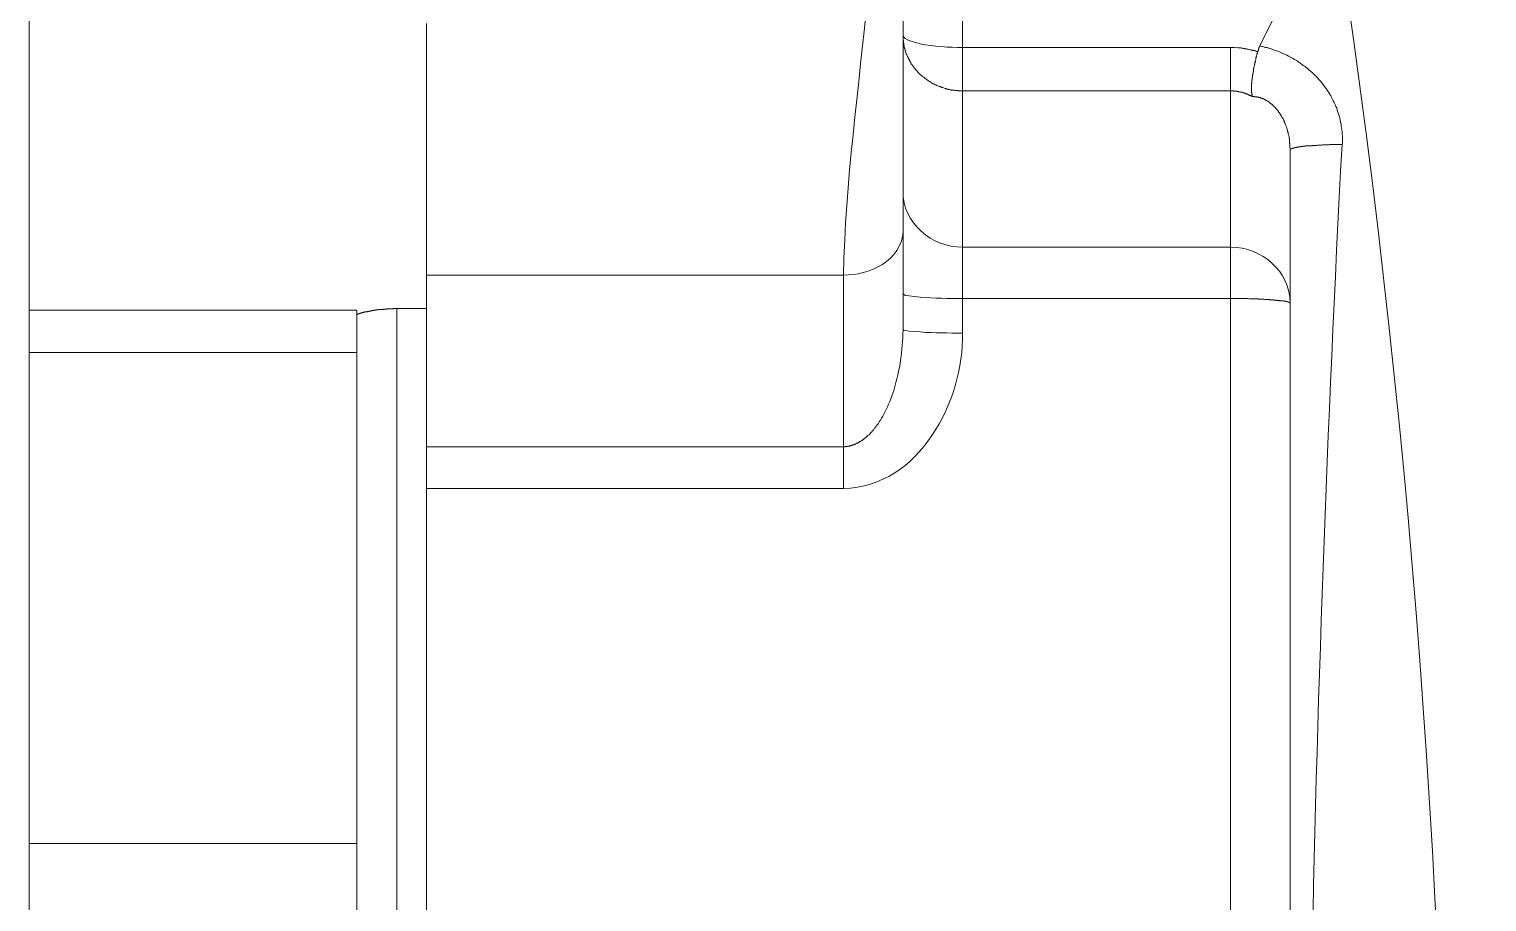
# Model space of a CAD drawing. Header units: millimetres. Extents: x -1838618 to -1600818, y -1770412 to -1553248.
# Drawn here: x -1791919.7 to -1791846.3, y -1684890.1 to -1684846.2 of the extents above; entities that cross this region are included whole.
import ezdxf

# ---------------------------------------------------------------- set-up
doc = ezdxf.new("R2010")
doc.units = ezdxf.units.MM
doc.header["$LTSCALE"] = 100
doc.layers.add('412equipment', color=6, linetype='Continuous')
doc.layers.add('_____1', color=160, linetype='Continuous')

# ---------------------------------------------------------------- blocks, each defined once
blk = doc.blocks.new('A$C2A4D0462')
at = {"layer": '_____1', "color": 7, "lineweight": 0}
for p, q in [((31.9331, 50.43), (31.9331, 43.9057)), ((35.0673, 46.577), (35.0673, 48.313)), ((33.2674, 45.7009), (33.2674, 46.6569)), ((35.9671, 46.577), (35.0673, 46.577)), ((35.0673, 46.4309), (35.0673, 46.577)), ((35.9671, 46.577), (35.9671, 46.4309)), ((35.0673, 46.4309), (35.0673, 45.9069)), ((35.9671, 46.4309), (35.9671, 45.9069)), ((35.9671, 45.9069), (35.0673, 45.9069)), ((35.0673, 45.9069), (35.0673, 45.734)), ((33.2674, 45.8129), (34.6671, 45.8129)), ((34.6671, 45.8129), (34.6671, 45.2369)), ((35.9671, 45.734), (35.0673, 45.734)), ((35.0673, 45.734), (35.0673, 45.6179)), ((35.9671, 42.9879), (35.9671, 45.734)), ((31.9331, 45.6951), (33.0331, 45.6951)), ((33.1671, 42.9628), (33.1671, 45.7009)), ((33.1671, 45.7009), (33.2674, 45.7009)), ((33.2674, 45.7009), (33.2674, 42.9628)), ((31.9331, 45.5528), (33.0331, 45.5528)), ((34.6671, 45.2369), (33.2674, 45.2369)), ((34.6671, 45.097), (33.2674, 45.097)), ((33.0331, 43.9057), (31.9331, 43.9057))]:
    blk.add_line(p, q, dxfattribs=at)
for points in [[(34.8671, 45.6299), (34.8671, 45.7502), (34.8671, 46.094), (34.8671, 46.619), (34.8671, 48.1128)], [(36.0653, 46.5818), (36.0653, 46.5808), (36.0641, 46.5808), (36.0641, 46.5787), (36.0631, 46.578), (36.0631, 46.577), (36.0621, 46.576), (36.0621, 46.5739), (36.0614, 46.5739), (36.0614, 46.5722), (36.0603, 46.5711), (36.0603, 46.5677), (36.0593, 46.5677), (36.0593, 46.5649), (36.0583, 46.5639), (36.0583, 46.5618)], [(33.0331, 45.6951), (33.0331, 45.5528), (33.0331, 43.9057), (33.0331, 42.8897), (33.0331, 41.0359), (33.0331, 40.02), (33.0331, 38.3729), (33.0331, 38.2309)], [(31.9331, 43.9057), (31.9331, 42.8897), (31.9331, 41.0359), (31.9331, 40.02)]]:
    blk.add_lwpolyline(points, dxfattribs=at)
for points in [[(34.6671, 45.8129), (34.6795, 46.432), (34.8516, 47.0907), (34.7331, 47.708)], [(36.3132, 47.0638), (36.229, 46.9036), (36.1442, 46.7441), (36.0653, 46.5818)], [(36.3132, 36.8618), (36.8272, 40.2401), (36.8272, 43.6855), (36.3132, 47.0638)], [(34.8671, 46.619), (34.8671, 46.6004), (34.9128, 46.5925), (34.925, 46.5891)], [(34.925, 46.5891), (34.9706, 46.5798), (35.0206, 46.5763), (35.0673, 46.577)], [(36.2381, 43.411), (36.256, 44.358), (36.291, 45.3047), (36.3411, 46.2511)], [(36.1671, 43.411), (36.1671, 44.3518), (36.1671, 45.2923), (36.1671, 46.2332)], [(35.0673, 45.9069), (34.9653, 45.9035), (34.8644, 45.9886), (34.8671, 46.094)], [(34.8671, 45.959), (34.8637, 45.8621), (34.7522, 45.8105), (34.6671, 45.8129)], [(35.9671, 45.9069), (36.0726, 45.9052), (36.1651, 45.8273), (36.1671, 45.7192)], [(35.0673, 45.6179), (35.07, 45.3905), (34.9229, 45.1022), (34.6671, 45.097)], [(34.6671, 45.2369), (34.6671, 45.1904), (34.6671, 45.1438), (34.6671, 45.097)]]:
    blk.add_open_spline(points, degree=3, dxfattribs=at)
for points, knots in [([(35.9671, 46.4309), (35.9671, 46.4309), (35.0673, 46.4309), (35.0673, 46.4309), (35.064, 46.4309), (35.0613, 46.4309), (35.058, 46.4309), (35.0492, 46.4302), (35.0535, 46.432), (35.0482, 46.432), (35.0482, 46.432), (35.0421, 46.432), (35.0421, 46.432), (35.0421, 46.432), (35.0401, 46.433), (35.0401, 46.433), (35.0401, 46.433), (35.0394, 46.433), (35.0394, 46.433), (35.0302, 46.4323), (35.0358, 46.434), (35.029, 46.4337), (35.029, 46.4337), (35.0273, 46.4347), (35.0273, 46.4347), (35.0273, 46.4347), (35.0242, 46.4347), (35.0242, 46.4347), (35.0242, 46.4347), (35.0222, 46.4358), (35.0222, 46.4358), (35.0222, 46.4358), (35.0192, 46.4358), (35.0192, 46.4358), (35.0192, 46.4358), (35.0172, 46.4368), (35.0172, 46.4368), (35.0172, 46.4368), (35.0142, 46.4368), (35.0142, 46.4368), (35.0142, 46.4368), (35.0132, 46.4382), (35.0132, 46.4382), (35.0132, 46.4382), (35.0111, 46.4382), (35.0111, 46.4382), (35.0111, 46.4382), (35.0094, 46.4392), (35.0094, 46.4392), (35.007, 46.4395), (35.0023, 46.4413), (35.0003, 46.442), (35.0003, 46.442), (34.998, 46.442), (34.998, 46.442), (34.998, 46.442), (34.997, 46.443), (34.997, 46.443), (34.997, 46.443), (34.9953, 46.443), (34.9953, 46.443), (34.9953, 46.443), (34.9942, 46.444), (34.9942, 46.444), (34.9942, 46.444), (34.9922, 46.444), (34.9922, 46.444), (34.9922, 46.444), (34.991, 46.4451), (34.991, 46.4451), (34.9882, 46.4468), (34.9846, 46.4464), (34.9822, 46.4488), (34.9822, 46.4488), (34.9801, 46.4488), (34.9801, 46.4488), (34.9801, 46.4488), (34.9791, 46.4499), (34.9791, 46.4499), (34.9791, 46.4499), (34.9774, 46.4509), (34.9774, 46.4509), (34.9774, 46.4509), (34.9762, 46.4509), (34.9762, 46.4509), (34.9762, 46.4509), (34.9741, 46.4516), (34.9741, 46.4516), (34.9741, 46.4516), (34.9731, 46.453), (34.9731, 46.453), (34.9731, 46.453), (34.9713, 46.454), (34.9713, 46.454), (34.9713, 46.454), (34.9701, 46.454), (34.9701, 46.454), (34.9701, 46.454), (34.9681, 46.455), (34.9681, 46.455), (34.9681, 46.455), (34.967, 46.4561), (34.967, 46.4561), (34.967, 46.4561), (34.9653, 46.4571), (34.9653, 46.4571), (34.9653, 46.4571), (34.9643, 46.4571), (34.9643, 46.4571), (34.9643, 46.4571), (34.9632, 46.4578), (34.9632, 46.4578), (34.9632, 46.4578), (34.961, 46.4588), (34.961, 46.4588), (34.961, 46.4588), (34.9603, 46.4599), (34.9603, 46.4599), (34.9603, 46.4599), (34.9582, 46.4609), (34.9582, 46.4609), (34.9582, 46.4609), (34.9572, 46.4619), (34.9572, 46.4619), (34.9572, 46.4619), (34.9562, 46.4619), (34.9562, 46.4619), (34.9455, 46.4695), (34.935, 46.4774), (34.925, 46.4861), (34.9159, 46.4943), (34.9085, 46.504), (34.9011, 46.514), (34.8976, 46.5174), (34.9, 46.5171), (34.895, 46.5208), (34.895, 46.5208), (34.895, 46.5229), (34.895, 46.5229), (34.895, 46.5229), (34.8943, 46.5239), (34.8943, 46.5239), (34.8943, 46.5239), (34.8933, 46.5246), (34.8933, 46.5246), (34.8933, 46.5246), (34.8923, 46.527), (34.8923, 46.527), (34.8923, 46.527), (34.8912, 46.5281), (34.8912, 46.5281), (34.8912, 46.5281), (34.8912, 46.5301), (34.8912, 46.5301), (34.8912, 46.5301), (34.8902, 46.5308), (34.8902, 46.5308), (34.8902, 46.5308), (34.8892, 46.5319), (34.8892, 46.5319), (34.8892, 46.5319), (34.8883, 46.5339), (34.8883, 46.5339), (34.8883, 46.5339), (34.8883, 46.535), (34.8883, 46.535), (34.8883, 46.535), (34.8873, 46.536), (34.8873, 46.536), (34.8873, 46.536), (34.8862, 46.5377), (34.8862, 46.5377), (34.8862, 46.5377), (34.8852, 46.5388), (34.8852, 46.5388), (34.8852, 46.5388), (34.8852, 46.5412), (34.8852, 46.5412), (34.8852, 46.5412), (34.8842, 46.5422), (34.8842, 46.5422), (34.8842, 46.5422), (34.8831, 46.5439), (34.8831, 46.5439), (34.8831, 46.5439), (34.8831, 46.545), (34.8831, 46.545), (34.8831, 46.545), (34.8819, 46.546), (34.8819, 46.546), (34.8802, 46.5488), (34.8809, 46.5525), (34.8781, 46.555), (34.8781, 46.557), (34.8761, 46.5615), (34.8754, 46.5639), (34.8754, 46.5639), (34.8754, 46.5649), (34.8754, 46.5649), (34.8754, 46.5649), (34.8742, 46.5667), (34.8742, 46.5667), (34.8742, 46.5667), (34.8742, 46.5677), (34.8742, 46.5677), (34.8742, 46.5677), (34.8732, 46.5701), (34.8732, 46.5701), (34.8732, 46.5701), (34.8732, 46.5729), (34.8732, 46.5729), (34.8732, 46.5729), (34.8721, 46.5739), (34.8721, 46.5739), (34.8721, 46.5739), (34.8721, 46.576), (34.8721, 46.576), (34.8721, 46.576), (34.8711, 46.577), (34.8711, 46.577), (34.8711, 46.577), (34.8711, 46.5798), (34.8711, 46.5798), (34.8711, 46.5798), (34.8704, 46.5818), (34.8704, 46.5818), (34.8707, 46.5928), (34.869, 46.5829), (34.8694, 46.5908), (34.8694, 46.5908), (34.8683, 46.5928), (34.8683, 46.5928), (34.8683, 46.5928), (34.8683, 46.6001), (34.8683, 46.6001), (34.8683, 46.6001), (34.8671, 46.6022), (34.8671, 46.6022), (34.8671, 46.6022), (34.8671, 46.6097), (34.8671, 46.6097), (34.8671, 46.6128), (34.8671, 46.6159), (34.8671, 46.619)], [0, 0, 0, 0, 1, 1, 1, 2, 2, 2, 3, 3, 3, 4, 4, 4, 5, 5, 5, 6, 6, 6, 7, 7, 7, 8, 8, 8, 9, 9, 9, 10, 10, 10, 11, 11, 11, 12, 12, 12, 13, 13, 13, 14, 14, 14, 15, 15, 15, 16, 16, 16, 17, 17, 17, 18, 18, 18, 19, 19, 19, 20, 20, 20, 21, 21, 21, 22, 22, 22, 23, 23, 23, 24, 24, 24, 25, 25, 25, 26, 26, 26, 27, 27, 27, 28, 28, 28, 29, 29, 29, 30, 30, 30, 31, 31, 31, 32, 32, 32, 33, 33, 33, 34, 34, 34, 35, 35, 35, 36, 36, 36, 37, 37, 37, 38, 38, 38, 39, 39, 39, 40, 40, 40, 41, 41, 41, 42, 42, 42, 43, 43, 43, 44, 44, 44, 45, 45, 45, 46, 46, 46, 47, 47, 47, 48, 48, 48, 49, 49, 49, 50, 50, 50, 51, 51, 51, 52, 52, 52, 53, 53, 53, 54, 54, 54, 55, 55, 55, 56, 56, 56, 57, 57, 57, 58, 58, 58, 59, 59, 59, 60, 60, 60, 61, 61, 61, 62, 62, 62, 63, 63, 63, 64, 64, 64, 65, 65, 65, 66, 66, 66, 67, 67, 67, 68, 68, 68, 69, 69, 69, 70, 70, 70, 71, 71, 71, 72, 72, 72, 73, 73, 73, 74, 74, 74, 75, 75, 75, 76, 76, 76, 77, 77, 77, 78, 78, 78, 79, 79, 79, 80, 80, 80, 81, 81, 81, 81]), ([(36.0583, 46.5618), (36.0583, 46.5618), (36.056, 46.5629), (36.056, 46.5629), (36.056, 46.5629), (36.0543, 46.5629), (36.0543, 46.5629), (36.0543, 46.5629), (36.0522, 46.5639), (36.0522, 46.5639), (36.0522, 46.5639), (36.0512, 46.5649), (36.0512, 46.5649), (36.0512, 46.5649), (36.0493, 46.5649), (36.0493, 46.5649), (36.0493, 46.5649), (36.0472, 46.566), (36.0472, 46.566), (36.0472, 46.566), (36.0452, 46.566), (36.0452, 46.566), (36.0452, 46.566), (36.0433, 46.5667), (36.0433, 46.5667), (36.0433, 46.5667), (36.0412, 46.5667), (36.0412, 46.5667), (36.0412, 46.5667), (36.0402, 46.5677), (36.0402, 46.5677), (36.0402, 46.5677), (36.0364, 46.5677), (36.0364, 46.5677), (36.0328, 46.5701), (36.0285, 46.5691), (36.025, 46.5711), (36.025, 46.5711), (36.0212, 46.5711), (36.0212, 46.5711), (36.0212, 46.5711), (36.019, 46.5722), (36.019, 46.5722), (36.019, 46.5722), (36.0162, 46.5722), (36.0162, 46.5722), (36.0162, 46.5722), (36.0142, 46.5729), (36.0142, 46.5729), (36.0142, 46.5729), (36.0102, 46.5729), (36.0102, 46.5729), (36.0102, 46.5729), (36.0081, 46.5739), (36.0081, 46.5739), (36.0081, 46.5739), (36.0031, 46.5739), (36.0031, 46.5739), (36.0031, 46.5739), (36.0011, 46.5749), (36.0011, 46.5749), (36.0011, 46.5749), (35.9923, 46.5749), (35.9923, 46.5749), (35.9923, 46.5749), (35.9901, 46.576), (35.9901, 46.576), (35.9802, 46.5756), (35.9766, 46.576), (35.9671, 46.577)], [0, 0, 0, 0, 1, 1, 1, 2, 2, 2, 3, 3, 3, 4, 4, 4, 5, 5, 5, 6, 6, 6, 7, 7, 7, 8, 8, 8, 9, 9, 9, 10, 10, 10, 11, 11, 11, 12, 12, 12, 13, 13, 13, 14, 14, 14, 15, 15, 15, 16, 16, 16, 17, 17, 17, 18, 18, 18, 19, 19, 19, 20, 20, 20, 21, 21, 21, 22, 22, 22, 23, 23, 23, 23]), ([(36.0583, 46.5618), (36.0583, 46.5618), (36.0571, 46.5608), (36.0571, 46.5608), (36.0571, 46.5608), (36.0571, 46.5581), (36.0571, 46.5581), (36.0571, 46.5581), (36.056, 46.557), (36.056, 46.557), (36.056, 46.557), (36.056, 46.555), (36.056, 46.555), (36.056, 46.555), (36.0553, 46.5539), (36.0553, 46.5539), (36.0553, 46.5539), (36.0553, 46.5508), (36.0553, 46.5508), (36.0553, 46.5508), (36.0543, 46.5488), (36.0543, 46.5488), (36.0543, 46.5488), (36.0543, 46.546), (36.0543, 46.546), (36.0543, 46.546), (36.0533, 46.545), (36.0533, 46.545), (36.0533, 46.545), (36.0533, 46.5429), (36.0533, 46.5429), (36.0533, 46.5429), (36.0522, 46.5422), (36.0522, 46.5422), (36.0522, 46.5422), (36.0522, 46.5388), (36.0522, 46.5388), (36.0522, 46.5388), (36.0512, 46.5377), (36.0512, 46.5377), (36.0512, 46.5377), (36.0512, 46.535), (36.0512, 46.535), (36.0512, 46.535), (36.05, 46.5329), (36.05, 46.5329), (36.05, 46.5329), (36.05, 46.5308), (36.05, 46.5308), (36.05, 46.5308), (36.0493, 46.5291), (36.0493, 46.5291), (36.0493, 46.5291), (36.0493, 46.526), (36.0493, 46.526), (36.0493, 46.526), (36.0483, 46.5246), (36.0483, 46.5246), (36.0483, 46.5246), (36.0483, 46.5219), (36.0483, 46.5219), (36.0483, 46.5219), (36.0472, 46.5208), (36.0472, 46.5208), (36.0472, 46.5208), (36.0472, 46.5171), (36.0472, 46.5171), (36.0472, 46.5171), (36.0462, 46.515), (36.0462, 46.515), (36.0462, 46.515), (36.0462, 46.5122), (36.0462, 46.5122), (36.0462, 46.5122), (36.0452, 46.5109), (36.0452, 46.5109), (36.0452, 46.5109), (36.0452, 46.5067), (36.0452, 46.5067), (36.0452, 46.5067), (36.0441, 46.506), (36.0441, 46.506), (36.0441, 46.506), (36.0441, 46.5019), (36.0441, 46.5019), (36.0441, 46.5019), (36.0433, 46.5002), (36.0433, 46.5002), (36.0433, 46.5002), (36.0433, 46.4957), (36.0433, 46.4957), (36.0433, 46.4957), (36.0422, 46.4947), (36.0422, 46.4947), (36.0422, 46.4947), (36.0422, 46.4898), (36.0422, 46.4898), (36.0422, 46.4898), (36.0412, 46.4888), (36.0412, 46.4888), (36.0416, 46.4812), (36.0398, 46.4847), (36.0402, 46.4788), (36.0402, 46.4788), (36.0402, 46.4761), (36.0402, 46.4761), (36.0402, 46.4761), (36.0391, 46.475), (36.0391, 46.475), (36.0391, 46.475), (36.0391, 46.4681), (36.0391, 46.4681), (36.0391, 46.4681), (36.0381, 46.4668), (36.0381, 46.4668), (36.0381, 46.4668), (36.0381, 46.4561), (36.0381, 46.4561), (36.0381, 46.4561), (36.0374, 46.455), (36.0374, 46.455), (36.0374, 46.455), (36.0374, 46.4516), (36.0374, 46.4516), (36.0374, 46.4492), (36.0374, 46.4464), (36.0374, 46.444), (36.0374, 46.4392), (36.0374, 46.4337), (36.0374, 46.4289), (36.0374, 46.4289), (36.0374, 46.4261), (36.0374, 46.4261), (36.0374, 46.4261), (36.0381, 46.4251), (36.0381, 46.4251), (36.0381, 46.4251), (36.0381, 46.4189), (36.0381, 46.4189), (36.0381, 46.4189), (36.0391, 46.4178), (36.0391, 46.4178), (36.0391, 46.4178), (36.0391, 46.413), (36.0391, 46.413), (36.0391, 46.413), (36.0402, 46.413), (36.0402, 46.413), (36.0402, 46.413), (36.0402, 46.412), (36.0402, 46.412)], [0, 0, 0, 0, 1, 1, 1, 2, 2, 2, 3, 3, 3, 4, 4, 4, 5, 5, 5, 6, 6, 6, 7, 7, 7, 8, 8, 8, 9, 9, 9, 10, 10, 10, 11, 11, 11, 12, 12, 12, 13, 13, 13, 14, 14, 14, 15, 15, 15, 16, 16, 16, 17, 17, 17, 18, 18, 18, 19, 19, 19, 20, 20, 20, 21, 21, 21, 22, 22, 22, 23, 23, 23, 24, 24, 24, 25, 25, 25, 26, 26, 26, 27, 27, 27, 28, 28, 28, 29, 29, 29, 30, 30, 30, 31, 31, 31, 32, 32, 32, 33, 33, 33, 34, 34, 34, 35, 35, 35, 36, 36, 36, 37, 37, 37, 38, 38, 38, 39, 39, 39, 40, 40, 40, 41, 41, 41, 42, 42, 42, 43, 43, 43, 44, 44, 44, 45, 45, 45, 46, 46, 46, 47, 47, 47, 48, 48, 48, 49, 49, 49, 50, 50, 50, 50]), ([(36.3411, 46.2511), (36.3432, 46.2563), (36.3418, 46.2711), (36.3421, 46.278), (36.3425, 46.2849), (36.3408, 46.2824), (36.3411, 46.2911), (36.3411, 46.2911), (36.3411, 46.2959), (36.3411, 46.2959), (36.3411, 46.2959), (36.3401, 46.2979), (36.3401, 46.2979), (36.3401, 46.2979), (36.3401, 46.3038), (36.3401, 46.3038), (36.3401, 46.3038), (36.3394, 46.3062), (36.3394, 46.3062), (36.338, 46.3221), (36.3327, 46.3448), (36.3273, 46.36), (36.3256, 46.3648), (36.3246, 46.3682), (36.3232, 46.3731), (36.3199, 46.3793), (36.3199, 46.3786), (36.3182, 46.3851), (36.3139, 46.3937), (36.3094, 46.4023), (36.3051, 46.4109), (36.302, 46.4185), (36.301, 46.4168), (36.298, 46.4227), (36.2949, 46.4309), (36.2946, 46.4265), (36.2913, 46.4337), (36.2858, 46.4413), (36.2794, 46.4513), (36.2731, 46.4578), (36.2667, 46.4668), (36.2607, 46.4716), (36.2543, 46.4799), (36.2543, 46.4799), (36.2522, 46.4809), (36.2522, 46.4809), (36.2522, 46.4809), (36.2512, 46.483), (36.2512, 46.483), (36.2512, 46.483), (36.249, 46.485), (36.249, 46.485), (36.249, 46.485), (36.2472, 46.4861), (36.2472, 46.4861), (36.2472, 46.4861), (36.2452, 46.4881), (36.2452, 46.4881), (36.2452, 46.4881), (36.2441, 46.4898), (36.2441, 46.4898), (36.2378, 46.4933), (36.2381, 46.4957), (36.231, 46.5009), (36.231, 46.5009), (36.2293, 46.5019), (36.2293, 46.5019), (36.2293, 46.5019), (36.2272, 46.504), (36.2272, 46.504), (36.2272, 46.504), (36.226, 46.505), (36.226, 46.505), (36.226, 46.505), (36.2243, 46.5067), (36.2243, 46.5067), (36.2243, 46.5067), (36.2223, 46.5088), (36.2223, 46.5088), (36.2223, 46.5088), (36.2202, 46.5098), (36.2202, 46.5098), (36.2183, 46.5126), (36.2109, 46.5157), (36.2081, 46.5188), (36.199, 46.5243), (36.1912, 46.5319), (36.1813, 46.536), (36.1735, 46.5426), (36.1633, 46.5453), (36.1552, 46.5508), (36.1449, 46.555), (36.1354, 46.5598), (36.1253, 46.5639), (36.1149, 46.567), (36.1062, 46.5708), (36.0963, 46.5739), (36.0963, 46.5739), (36.0941, 46.5739), (36.0941, 46.5739), (36.0941, 46.5739), (36.092, 46.5749), (36.092, 46.5749), (36.092, 46.5749), (36.0893, 46.576), (36.0893, 46.576), (36.0893, 46.576), (36.087, 46.576), (36.087, 46.576), (36.087, 46.576), (36.0843, 46.577), (36.0843, 46.577), (36.0843, 46.577), (36.0822, 46.578), (36.0822, 46.578), (36.0822, 46.578), (36.0801, 46.578), (36.0801, 46.578), (36.0801, 46.578), (36.0772, 46.5787), (36.0772, 46.5787), (36.0772, 46.5787), (36.0751, 46.5798), (36.0751, 46.5798), (36.0751, 46.5798), (36.0722, 46.5798), (36.0722, 46.5798), (36.0722, 46.5798), (36.0701, 46.5808), (36.0701, 46.5808), (36.0701, 46.5808), (36.0674, 46.5808), (36.0674, 46.5808), (36.0674, 46.5808), (36.0653, 46.5818), (36.0653, 46.5818)], [0, 0, 0, 0, 1, 1, 1, 2, 2, 2, 3, 3, 3, 4, 4, 4, 5, 5, 5, 6, 6, 6, 7, 7, 7, 8, 8, 8, 9, 9, 9, 10, 10, 10, 11, 11, 11, 12, 12, 12, 13, 13, 13, 14, 14, 14, 15, 15, 15, 16, 16, 16, 17, 17, 17, 18, 18, 18, 19, 19, 19, 20, 20, 20, 21, 21, 21, 22, 22, 22, 23, 23, 23, 24, 24, 24, 25, 25, 25, 26, 26, 26, 27, 27, 27, 28, 28, 28, 29, 29, 29, 30, 30, 30, 31, 31, 31, 32, 32, 32, 33, 33, 33, 34, 34, 34, 35, 35, 35, 36, 36, 36, 37, 37, 37, 38, 38, 38, 39, 39, 39, 40, 40, 40, 41, 41, 41, 42, 42, 42, 43, 43, 43, 44, 44, 44, 45, 45, 45, 45]), ([(36.0402, 46.412), (36.0402, 46.412), (36.0391, 46.412), (36.0391, 46.412), (36.0391, 46.412), (36.0381, 46.413), (36.0381, 46.413), (36.0381, 46.413), (36.0374, 46.413), (36.0374, 46.413), (36.0374, 46.413), (36.0364, 46.414), (36.0364, 46.414), (36.0364, 46.414), (36.0352, 46.414), (36.0352, 46.414), (36.0352, 46.414), (36.0341, 46.4151), (36.0341, 46.4151), (36.0341, 46.4151), (36.0331, 46.4151), (36.0331, 46.4151), (36.0331, 46.4151), (36.0321, 46.4158), (36.0321, 46.4158), (36.0321, 46.4158), (36.0314, 46.4158), (36.0314, 46.4158), (36.0314, 46.4158), (36.0304, 46.4168), (36.0304, 46.4168), (36.0304, 46.4168), (36.0293, 46.4168), (36.0293, 46.4168), (36.0293, 46.4168), (36.0281, 46.4178), (36.0281, 46.4178), (36.0281, 46.4178), (36.0271, 46.4178), (36.0271, 46.4178), (36.0271, 46.4178), (36.0261, 46.4189), (36.0261, 46.4189), (36.0261, 46.4189), (36.0243, 46.4189), (36.0243, 46.4189), (36.0243, 46.4189), (36.0233, 46.4199), (36.0233, 46.4199), (36.0233, 46.4199), (36.0223, 46.4199), (36.0223, 46.4199), (36.0223, 46.4199), (36.0212, 46.4209), (36.0212, 46.4209), (36.0212, 46.4209), (36.0183, 46.4209), (36.0183, 46.4209), (36.0183, 46.4209), (36.0173, 46.4216), (36.0173, 46.4216), (36.0173, 46.4216), (36.0162, 46.4216), (36.0162, 46.4216), (36.0162, 46.4216), (36.0152, 46.4227), (36.0152, 46.4227), (36.0152, 46.4227), (36.013, 46.4227), (36.013, 46.4227), (36.013, 46.4227), (36.0123, 46.424), (36.0123, 46.424), (36.0123, 46.424), (36.0102, 46.424), (36.0102, 46.424), (36.0102, 46.424), (36.0092, 46.4251), (36.0092, 46.4251), (36.0092, 46.4251), (36.0071, 46.4251), (36.0071, 46.4251), (36.0071, 46.4251), (36.0064, 46.4261), (36.0064, 46.4261), (36.0064, 46.4261), (36.0031, 46.4261), (36.0031, 46.4261), (36.0031, 46.4261), (36.0021, 46.4271), (36.0021, 46.4271), (36.0021, 46.4271), (35.9992, 46.4271), (35.9992, 46.4271), (35.9992, 46.4271), (35.9971, 46.4278), (35.9971, 46.4278), (35.9971, 46.4278), (35.9933, 46.4278), (35.9933, 46.4278), (35.9933, 46.4278), (35.9923, 46.4289), (35.9923, 46.4289), (35.9923, 46.4289), (35.9883, 46.4289), (35.9883, 46.4289), (35.9883, 46.4289), (35.9873, 46.4299), (35.9873, 46.4299), (35.9873, 46.4299), (35.9782, 46.4299), (35.9782, 46.4299), (35.9782, 46.4299), (35.9771, 46.4309), (35.9771, 46.4309), (35.9771, 46.4309), (35.9763, 46.4309), (35.9763, 46.4309), (35.9732, 46.4309), (35.9704, 46.4309), (35.9671, 46.4309)], [0, 0, 0, 0, 1, 1, 1, 2, 2, 2, 3, 3, 3, 4, 4, 4, 5, 5, 5, 6, 6, 6, 7, 7, 7, 8, 8, 8, 9, 9, 9, 10, 10, 10, 11, 11, 11, 12, 12, 12, 13, 13, 13, 14, 14, 14, 15, 15, 15, 16, 16, 16, 17, 17, 17, 18, 18, 18, 19, 19, 19, 20, 20, 20, 21, 21, 21, 22, 22, 22, 23, 23, 23, 24, 24, 24, 25, 25, 25, 26, 26, 26, 27, 27, 27, 28, 28, 28, 29, 29, 29, 30, 30, 30, 31, 31, 31, 32, 32, 32, 33, 33, 33, 34, 34, 34, 35, 35, 35, 36, 36, 36, 37, 37, 37, 38, 38, 38, 39, 39, 39, 40, 40, 40, 40]), ([(36.0402, 46.412), (36.0426, 46.412), (36.0448, 46.412), (36.0472, 46.412), (36.0472, 46.412), (36.0483, 46.4109), (36.0483, 46.4109), (36.0483, 46.4109), (36.0553, 46.4109), (36.0553, 46.4109), (36.0553, 46.4109), (36.056, 46.4099), (36.056, 46.4099), (36.056, 46.4099), (36.0603, 46.4099), (36.0603, 46.4099), (36.0603, 46.4099), (36.0614, 46.4092), (36.0614, 46.4092), (36.0614, 46.4092), (36.0641, 46.4092), (36.0641, 46.4092), (36.0641, 46.4092), (36.0653, 46.4082), (36.0653, 46.4082), (36.0653, 46.4082), (36.0681, 46.4082), (36.0681, 46.4082), (36.0681, 46.4082), (36.0681, 46.4068), (36.0681, 46.4068), (36.0681, 46.4068), (36.0712, 46.4068), (36.0712, 46.4068), (36.0712, 46.4068), (36.0712, 46.4058), (36.0712, 46.4058), (36.0712, 46.4058), (36.0734, 46.4058), (36.0734, 46.4058), (36.0734, 46.4058), (36.0741, 46.4047), (36.0741, 46.4047), (36.0741, 46.4047), (36.0751, 46.4047), (36.0751, 46.4047), (36.0751, 46.4047), (36.0762, 46.4037), (36.0762, 46.4037), (36.0762, 46.4037), (36.0782, 46.4037), (36.0782, 46.4037), (36.0782, 46.4037), (36.0782, 46.403), (36.0782, 46.403), (36.0782, 46.403), (36.0801, 46.403), (36.0801, 46.403), (36.0801, 46.403), (36.0812, 46.402), (36.0812, 46.402), (36.0812, 46.402), (36.0822, 46.402), (36.0822, 46.402), (36.0822, 46.402), (36.0832, 46.401), (36.0832, 46.401), (36.0832, 46.401), (36.0843, 46.401), (36.0843, 46.401), (36.0843, 46.401), (36.0843, 46.3999), (36.0843, 46.3999), (36.0843, 46.3999), (36.0853, 46.3999), (36.0853, 46.3999), (36.0853, 46.3999), (36.086, 46.3989), (36.086, 46.3989), (36.086, 46.3989), (36.0882, 46.3989), (36.0882, 46.3989), (36.0882, 46.3989), (36.0882, 46.3979), (36.0882, 46.3979), (36.0882, 46.3979), (36.0893, 46.3979), (36.0893, 46.3979), (36.0893, 46.3979), (36.0903, 46.3972), (36.0903, 46.3972), (36.0903, 46.3972), (36.0913, 46.3972), (36.0913, 46.3972), (36.0913, 46.3972), (36.0913, 46.3961), (36.0913, 46.3961), (36.0913, 46.3961), (36.092, 46.3961), (36.092, 46.3961), (36.092, 46.3961), (36.0931, 46.3951), (36.0931, 46.3951), (36.0931, 46.3951), (36.0941, 46.3951), (36.0941, 46.3951), (36.0941, 46.3951), (36.0941, 46.3941), (36.0941, 46.3941), (36.0941, 46.3941), (36.0953, 46.3941), (36.0953, 46.3941), (36.0953, 46.3941), (36.0974, 46.3917), (36.0974, 46.3917), (36.0974, 46.3917), (36.0981, 46.3917), (36.0981, 46.3917), (36.0981, 46.3917), (36.0991, 46.391), (36.0991, 46.391), (36.0991, 46.391), (36.1001, 46.3899), (36.1001, 46.3899), (36.1001, 46.3899), (36.1012, 46.3889), (36.1012, 46.3889), (36.1012, 46.3889), (36.1024, 46.3889), (36.1024, 46.3889), (36.1024, 46.3889), (36.1024, 46.3879), (36.1024, 46.3879), (36.1024, 46.3879), (36.1034, 46.3879), (36.1034, 46.3879), (36.1034, 46.3879), (36.1041, 46.3868), (36.1041, 46.3868), (36.1041, 46.3868), (36.1051, 46.3858), (36.1051, 46.3858), (36.1051, 46.3858), (36.1062, 46.3851), (36.1062, 46.3851), (36.1062, 46.3851), (36.1072, 46.3851), (36.1072, 46.3851), (36.1072, 46.3851), (36.1072, 46.3841), (36.1072, 46.3841), (36.1072, 46.3841), (36.1082, 46.383), (36.1082, 46.383), (36.1082, 46.383), (36.1094, 46.383), (36.1094, 46.383), (36.1094, 46.383), (36.1101, 46.382), (36.1101, 46.382), (36.1101, 46.382), (36.1101, 46.381), (36.1101, 46.381), (36.1101, 46.381), (36.1111, 46.381), (36.1111, 46.381), (36.1111, 46.381), (36.1122, 46.3799), (36.1122, 46.3799), (36.1122, 46.3799), (36.1122, 46.3793), (36.1122, 46.3793), (36.1122, 46.3793), (36.1132, 46.3779), (36.1132, 46.3779), (36.1132, 46.3779), (36.1142, 46.3779), (36.1142, 46.3779), (36.1142, 46.3779), (36.1153, 46.3768), (36.1153, 46.3768), (36.1153, 46.3768), (36.1153, 46.3758), (36.1153, 46.3758), (36.1153, 46.3758), (36.116, 46.3748), (36.116, 46.3748), (36.116, 46.3748), (36.1172, 46.3748), (36.1172, 46.3748), (36.1172, 46.3748), (36.1182, 46.3737), (36.1182, 46.3737), (36.1182, 46.3737), (36.1182, 46.3731), (36.1182, 46.3731), (36.1182, 46.3731), (36.1192, 46.372), (36.1192, 46.372), (36.1192, 46.372), (36.1203, 46.371), (36.1203, 46.371), (36.1203, 46.371), (36.1203, 46.37), (36.1203, 46.37), (36.1203, 46.37), (36.1213, 46.37), (36.1213, 46.37), (36.1213, 46.37), (36.122, 46.3689), (36.122, 46.3689), (36.122, 46.3689), (36.123, 46.3679), (36.123, 46.3679), (36.123, 46.3679), (36.123, 46.3669), (36.123, 46.3669), (36.123, 46.3669), (36.1242, 46.3662), (36.1242, 46.3662), (36.1242, 46.3662), (36.1253, 46.3651), (36.1253, 46.3651), (36.1253, 46.3651), (36.1263, 46.3641), (36.1263, 46.3641), (36.1263, 46.3641), (36.1263, 46.3627), (36.1263, 46.3627), (36.1263, 46.3627), (36.1273, 46.3617), (36.1273, 46.3617), (36.1273, 46.3617), (36.128, 46.361), (36.128, 46.361), (36.128, 46.361), (36.128, 46.36), (36.128, 46.36), (36.1344, 46.3544), (36.1284, 46.3582), (36.1334, 46.3541), (36.1334, 46.3541), (36.1334, 46.3531), (36.1334, 46.3531), (36.1334, 46.3531), (36.1341, 46.352), (36.1341, 46.352), (36.1341, 46.352), (36.1351, 46.35), (36.1351, 46.35), (36.1351, 46.35), (36.1361, 46.3489), (36.1361, 46.3489), (36.1361, 46.3489), (36.1361, 46.3479), (36.1361, 46.3479), (36.1361, 46.3479), (36.1372, 46.3469), (36.1372, 46.3469), (36.1372, 46.3469), (36.1382, 46.3458), (36.1382, 46.3458), (36.1382, 46.3458), (36.1382, 46.3448), (36.1382, 46.3448), (36.1382, 46.3448), (36.1394, 46.3431), (36.1394, 46.3431), (36.1394, 46.3431), (36.1401, 46.342), (36.1401, 46.342), (36.1401, 46.342), (36.1411, 46.341), (36.1411, 46.341), (36.1411, 46.341), (36.1411, 46.34), (36.1411, 46.34), (36.1411, 46.34), (36.1422, 46.3379), (36.1422, 46.3379), (36.1422, 46.3379), (36.1432, 46.3369), (36.1432, 46.3369), (36.1432, 46.3369), (36.1432, 46.3362), (36.1432, 46.3362), (36.1432, 46.3362), (36.1442, 46.3338), (36.1442, 46.3338), (36.1442, 46.3338), (36.1453, 46.3327), (36.1453, 46.3327), (36.1453, 46.3327), (36.1453, 46.3317), (36.1453, 46.3317), (36.1453, 46.3317), (36.1465, 46.33), (36.1465, 46.33), (36.1465, 46.33), (36.1471, 46.329), (36.1471, 46.329), (36.1471, 46.329), (36.1471, 46.3269), (36.1471, 46.3269), (36.1471, 46.3269), (36.1482, 46.3259), (36.1482, 46.3259), (36.1482, 46.3259), (36.1482, 46.3241), (36.1482, 46.3241), (36.1509, 46.3217), (36.1506, 46.3176), (36.1523, 46.3148), (36.1539, 46.3135), (36.1566, 46.3), (36.1583, 46.2979), (36.1583, 46.2979), (36.1583, 46.2959), (36.1583, 46.2959), (36.1583, 46.2959), (36.159, 46.2942), (36.159, 46.2942), (36.159, 46.2942), (36.159, 46.2921), (36.159, 46.2921), (36.159, 46.2921), (36.1601, 46.2911), (36.1601, 46.2911), (36.1601, 46.2911), (36.1601, 46.2869), (36.1601, 46.2869), (36.163, 46.2828), (36.1616, 46.279), (36.1633, 46.2762), (36.163, 46.269), (36.1647, 46.2749), (36.1644, 46.2669), (36.1644, 46.2669), (36.1644, 46.2649), (36.1644, 46.2649), (36.1644, 46.2649), (36.1651, 46.2642), (36.1651, 46.2642), (36.1651, 46.2642), (36.1651, 46.2559), (36.1651, 46.2559), (36.1651, 46.2559), (36.1661, 46.2539), (36.1661, 46.2539), (36.1661, 46.2539), (36.1661, 46.2449), (36.1661, 46.2449), (36.1658, 46.2352), (36.1675, 46.2404), (36.1671, 46.2332)], [0, 0, 0, 0, 1, 1, 1, 2, 2, 2, 3, 3, 3, 4, 4, 4, 5, 5, 5, 6, 6, 6, 7, 7, 7, 8, 8, 8, 9, 9, 9, 10, 10, 10, 11, 11, 11, 12, 12, 12, 13, 13, 13, 14, 14, 14, 15, 15, 15, 16, 16, 16, 17, 17, 17, 18, 18, 18, 19, 19, 19, 20, 20, 20, 21, 21, 21, 22, 22, 22, 23, 23, 23, 24, 24, 24, 25, 25, 25, 26, 26, 26, 27, 27, 27, 28, 28, 28, 29, 29, 29, 30, 30, 30, 31, 31, 31, 32, 32, 32, 33, 33, 33, 34, 34, 34, 35, 35, 35, 36, 36, 36, 37, 37, 37, 38, 38, 38, 39, 39, 39, 40, 40, 40, 41, 41, 41, 42, 42, 42, 43, 43, 43, 44, 44, 44, 45, 45, 45, 46, 46, 46, 47, 47, 47, 48, 48, 48, 49, 49, 49, 50, 50, 50, 51, 51, 51, 52, 52, 52, 53, 53, 53, 54, 54, 54, 55, 55, 55, 56, 56, 56, 57, 57, 57, 58, 58, 58, 59, 59, 59, 60, 60, 60, 61, 61, 61, 62, 62, 62, 63, 63, 63, 64, 64, 64, 65, 65, 65, 66, 66, 66, 67, 67, 67, 68, 68, 68, 69, 69, 69, 70, 70, 70, 71, 71, 71, 72, 72, 72, 73, 73, 73, 74, 74, 74, 75, 75, 75, 76, 76, 76, 77, 77, 77, 78, 78, 78, 79, 79, 79, 80, 80, 80, 81, 81, 81, 82, 82, 82, 83, 83, 83, 84, 84, 84, 85, 85, 85, 86, 86, 86, 87, 87, 87, 88, 88, 88, 89, 89, 89, 90, 90, 90, 91, 91, 91, 92, 92, 92, 93, 93, 93, 94, 94, 94, 95, 95, 95, 96, 96, 96, 97, 97, 97, 98, 98, 98, 99, 99, 99, 100, 100, 100, 101, 101, 101, 102, 102, 102, 103, 103, 103, 104, 104, 104, 105, 105, 105, 106, 106, 106, 107, 107, 107, 108, 108, 108, 109, 109, 109, 110, 110, 110, 111, 111, 111, 112, 112, 112, 113, 113, 113, 114, 114, 114, 115, 115, 115, 116, 116, 116, 117, 117, 117, 118, 118, 118, 118]), ([(36.3411, 46.2511), (36.3337, 46.2511), (36.3259, 46.2511), (36.3182, 46.2511), (36.3139, 46.2511), (36.3094, 46.2511), (36.3051, 46.2511), (36.2977, 46.2514), (36.303, 46.2494), (36.293, 46.2501), (36.2896, 46.2501), (36.2858, 46.2501), (36.2822, 46.2501), (36.2727, 46.2508), (36.2775, 46.2487), (36.2701, 46.249), (36.2667, 46.249), (36.2627, 46.249), (36.2593, 46.249), (36.2593, 46.249), (36.2583, 46.249), (36.2583, 46.249), (36.2583, 46.249), (36.256, 46.248), (36.256, 46.248), (36.256, 46.248), (36.2424, 46.248), (36.2424, 46.248), (36.2424, 46.248), (36.2412, 46.247), (36.2412, 46.247), (36.2412, 46.247), (36.2303, 46.247), (36.2303, 46.247), (36.2303, 46.247), (36.2293, 46.2463), (36.2293, 46.2463), (36.226, 46.2463), (36.2233, 46.2463), (36.2202, 46.2463), (36.2202, 46.2463), (36.219, 46.2463), (36.219, 46.2463), (36.219, 46.2463), (36.2183, 46.2449), (36.2183, 46.2449), (36.2183, 46.2449), (36.2092, 46.2449), (36.2092, 46.2449), (36.2092, 46.2449), (36.2081, 46.2439), (36.2081, 46.2439), (36.2081, 46.2439), (36.2021, 46.2439), (36.2021, 46.2439), (36.2021, 46.2439), (36.2011, 46.2428), (36.2011, 46.2428), (36.2011, 46.2428), (36.195, 46.2428), (36.195, 46.2428), (36.195, 46.2428), (36.1943, 46.2418), (36.1943, 46.2418), (36.1943, 46.2418), (36.189, 46.2418), (36.189, 46.2418), (36.189, 46.2418), (36.1883, 46.2408), (36.1883, 46.2408), (36.1883, 46.2408), (36.1842, 46.2408), (36.1842, 46.2408), (36.1842, 46.2408), (36.1831, 46.2401), (36.1831, 46.2401), (36.1831, 46.2401), (36.1792, 46.2401), (36.1792, 46.2401), (36.1792, 46.2401), (36.1792, 46.239), (36.1792, 46.239), (36.1792, 46.239), (36.1752, 46.239), (36.1752, 46.239), (36.1752, 46.239), (36.1752, 46.238), (36.1752, 46.238), (36.1752, 46.238), (36.1721, 46.238), (36.1721, 46.238), (36.1721, 46.238), (36.1721, 46.237), (36.1721, 46.237), (36.1721, 46.237), (36.1704, 46.237), (36.1704, 46.237), (36.1704, 46.237), (36.1704, 46.2359), (36.1704, 46.2359), (36.1704, 46.2359), (36.1683, 46.2359), (36.1683, 46.2359), (36.1683, 46.2359), (36.1683, 46.2349), (36.1683, 46.2349), (36.1683, 46.2349), (36.1671, 46.2349), (36.1671, 46.2349), (36.1671, 46.2349), (36.1671, 46.2332), (36.1671, 46.2332)], [0, 0, 0, 0, 1, 1, 1, 2, 2, 2, 3, 3, 3, 4, 4, 4, 5, 5, 5, 6, 6, 6, 7, 7, 7, 8, 8, 8, 9, 9, 9, 10, 10, 10, 11, 11, 11, 12, 12, 12, 13, 13, 13, 14, 14, 14, 15, 15, 15, 16, 16, 16, 17, 17, 17, 18, 18, 18, 19, 19, 19, 20, 20, 20, 21, 21, 21, 22, 22, 22, 23, 23, 23, 24, 24, 24, 25, 25, 25, 26, 26, 26, 27, 27, 27, 28, 28, 28, 29, 29, 29, 30, 30, 30, 31, 31, 31, 32, 32, 32, 33, 33, 33, 34, 34, 34, 35, 35, 35, 36, 36, 36, 37, 37, 37, 37]), ([(35.9671, 45.734), (35.9671, 45.734), (35.9671, 45.7457), (35.9671, 45.7457), (35.9671, 45.7457), (35.9661, 45.7471), (35.9661, 45.7471), (35.9661, 45.7512), (35.9661, 45.7557), (35.9661, 45.7598), (35.9661, 45.7688), (35.9661, 45.7781), (35.9661, 45.7867), (35.9661, 45.7912), (35.9661, 45.795), (35.9661, 45.7988), (35.9661, 45.7988), (35.9671, 45.8008), (35.9671, 45.8008), (35.9671, 45.8008), (35.9671, 45.8108), (35.9671, 45.8108), (35.9671, 45.8187), (35.9671, 45.827), (35.9671, 45.8349), (35.9671, 45.8477), (35.9671, 45.8608), (35.9671, 45.8739), (35.9671, 45.8739), (35.9671, 45.879), (35.9671, 45.879), (35.9671, 45.879), (35.9661, 45.8801), (35.9661, 45.8801), (35.9661, 45.8801), (35.9661, 45.8821), (35.9661, 45.8821), (35.9661, 45.8845), (35.9661, 45.8873), (35.9661, 45.8897), (35.9661, 45.8925), (35.9661, 45.8956), (35.9661, 45.898), (35.9661, 45.898), (35.9661, 45.9038), (35.9661, 45.9038), (35.9661, 45.9038), (35.9671, 45.9049), (35.9671, 45.9049), (35.9671, 45.9049), (35.9671, 45.9069), (35.9671, 45.9069)], [0, 0, 0, 0, 1, 1, 1, 2, 2, 2, 3, 3, 3, 4, 4, 4, 5, 5, 5, 6, 6, 6, 7, 7, 7, 8, 8, 8, 9, 9, 9, 10, 10, 10, 11, 11, 11, 12, 12, 12, 13, 13, 13, 14, 14, 14, 15, 15, 15, 16, 16, 16, 17, 17, 17, 17]), ([(35.0673, 45.734), (35.0213, 45.7343), (34.971, 45.7354), (34.925, 45.7388), (34.925, 45.7388), (34.9043, 45.7409), (34.9043, 45.7409), (34.9043, 45.7409), (34.8873, 45.7429), (34.8873, 45.7429), (34.8873, 45.7429), (34.8754, 45.7447), (34.8754, 45.7447), (34.8754, 45.7447), (34.8694, 45.7481), (34.8694, 45.7481), (34.8694, 45.7481), (34.8671, 45.7502), (34.8671, 45.7502)], [0, 0, 0, 0, 1, 1, 1, 2, 2, 2, 3, 3, 3, 4, 4, 4, 5, 5, 5, 6, 6, 6, 6]), ([(36.1671, 45.7192), (36.1671, 45.7192), (36.1661, 45.7192), (36.1661, 45.7192), (36.1661, 45.7192), (36.1661, 45.7202), (36.1661, 45.7202), (36.1661, 45.7202), (36.1651, 45.7202), (36.1651, 45.7202), (36.1651, 45.7202), (36.1651, 45.7209), (36.1651, 45.7209), (36.1651, 45.7209), (36.1633, 45.7209), (36.1633, 45.7209), (36.1633, 45.7209), (36.1633, 45.7219), (36.1633, 45.7219), (36.1633, 45.7219), (36.1601, 45.7219), (36.1601, 45.7219), (36.1601, 45.7219), (36.1601, 45.723), (36.1601, 45.723), (36.1601, 45.723), (36.1573, 45.723), (36.1573, 45.723), (36.1573, 45.723), (36.1563, 45.724), (36.1563, 45.724), (36.1563, 45.724), (36.1523, 45.724), (36.1523, 45.724), (36.1523, 45.724), (36.1523, 45.725), (36.1523, 45.725), (36.1502, 45.725), (36.1482, 45.725), (36.1465, 45.725), (36.1465, 45.725), (36.1465, 45.7261), (36.1465, 45.7261), (36.1465, 45.7261), (36.1394, 45.7261), (36.1394, 45.7261), (36.1394, 45.7261), (36.1382, 45.7268), (36.1382, 45.7268), (36.1382, 45.7268), (36.1311, 45.7268), (36.1311, 45.7268), (36.1311, 45.7268), (36.1301, 45.7278), (36.1301, 45.7278), (36.1277, 45.7278), (36.1249, 45.7278), (36.122, 45.7278), (36.122, 45.7278), (36.1213, 45.7288), (36.1213, 45.7288), (36.1213, 45.7288), (36.1182, 45.7288), (36.1182, 45.7288), (36.1163, 45.7288), (36.1149, 45.7288), (36.1132, 45.7288), (36.1075, 45.7285), (36.1118, 45.7302), (36.1034, 45.7299), (36.1034, 45.7299), (36.0974, 45.7299), (36.0974, 45.7299), (36.0974, 45.7299), (36.0963, 45.7309), (36.0963, 45.7309), (36.0963, 45.7309), (36.0931, 45.7309), (36.0931, 45.7309), (36.09, 45.7309), (36.0863, 45.7309), (36.0832, 45.7309), (36.0832, 45.7309), (36.0822, 45.7309), (36.0822, 45.7309), (36.0822, 45.7309), (36.0801, 45.7323), (36.0801, 45.7323), (36.0801, 45.7323), (36.0772, 45.7323), (36.0772, 45.7323), (36.0748, 45.7323), (36.0726, 45.7323), (36.0701, 45.7323), (36.0701, 45.7323), (36.0603, 45.7323), (36.0603, 45.7323), (36.0603, 45.7323), (36.0593, 45.733), (36.0593, 45.733), (36.0553, 45.733), (36.0512, 45.733), (36.0472, 45.733), (36.0433, 45.733), (36.0391, 45.733), (36.0352, 45.733), (36.0281, 45.7326), (36.029, 45.7347), (36.02, 45.734), (36.0025, 45.734), (35.9849, 45.734), (35.9671, 45.734)], [0, 0, 0, 0, 1, 1, 1, 2, 2, 2, 3, 3, 3, 4, 4, 4, 5, 5, 5, 6, 6, 6, 7, 7, 7, 8, 8, 8, 9, 9, 9, 10, 10, 10, 11, 11, 11, 12, 12, 12, 13, 13, 13, 14, 14, 14, 15, 15, 15, 16, 16, 16, 17, 17, 17, 18, 18, 18, 19, 19, 19, 20, 20, 20, 21, 21, 21, 22, 22, 22, 23, 23, 23, 24, 24, 24, 25, 25, 25, 26, 26, 26, 27, 27, 27, 28, 28, 28, 29, 29, 29, 30, 30, 30, 31, 31, 31, 32, 32, 32, 33, 33, 33, 34, 34, 34, 35, 35, 35, 36, 36, 36, 37, 37, 37, 37]), ([(33.0331, 45.6799), (33.0331, 45.6799), (33.0331, 45.6809), (33.0331, 45.6809), (33.0331, 45.6809), (33.0352, 45.6809), (33.0352, 45.6809), (33.0352, 45.6809), (33.0352, 45.682), (33.0352, 45.682), (33.0352, 45.682), (33.0374, 45.682), (33.0374, 45.682), (33.0374, 45.682), (33.0381, 45.683), (33.0381, 45.683), (33.0381, 45.683), (33.0402, 45.683), (33.0402, 45.683), (33.0402, 45.683), (33.0412, 45.6837), (33.0412, 45.6837), (33.0412, 45.6837), (33.0433, 45.6837), (33.0433, 45.6837), (33.0433, 45.6837), (33.044, 45.6847), (33.044, 45.6847), (33.044, 45.6847), (33.0473, 45.6847), (33.0473, 45.6847), (33.0473, 45.6847), (33.0483, 45.6858), (33.0483, 45.6858), (33.0483, 45.6858), (33.051, 45.6858), (33.051, 45.6858), (33.051, 45.6858), (33.0522, 45.6868), (33.0522, 45.6868), (33.0522, 45.6868), (33.0553, 45.6868), (33.0553, 45.6868), (33.0553, 45.6868), (33.056, 45.6882), (33.056, 45.6882), (33.056, 45.6882), (33.0591, 45.6882), (33.0591, 45.6882), (33.0591, 45.6882), (33.0603, 45.6892), (33.0603, 45.6892), (33.0603, 45.6892), (33.0641, 45.6892), (33.0641, 45.6892), (33.0641, 45.6892), (33.0652, 45.6899), (33.0652, 45.6899), (33.0652, 45.6899), (33.0681, 45.6899), (33.0681, 45.6899), (33.0681, 45.6899), (33.0691, 45.6909), (33.0691, 45.6909), (33.0691, 45.6909), (33.0733, 45.6909), (33.0733, 45.6909), (33.0733, 45.6909), (33.074, 45.692), (33.074, 45.692), (33.074, 45.692), (33.0793, 45.692), (33.0793, 45.692), (33.0793, 45.692), (33.08, 45.693), (33.08, 45.693), (33.08, 45.693), (33.0843, 45.693), (33.0843, 45.693), (33.0843, 45.693), (33.0853, 45.694), (33.0853, 45.694), (33.0853, 45.694), (33.0903, 45.694), (33.0903, 45.694), (33.0903, 45.694), (33.0913, 45.6951), (33.0913, 45.6951), (33.0913, 45.6951), (33.0974, 45.6951), (33.0974, 45.6951), (33.0974, 45.6951), (33.0984, 45.6957), (33.0984, 45.6957), (33.0984, 45.6957), (33.1044, 45.6957), (33.1044, 45.6957), (33.1044, 45.6957), (33.1051, 45.6968), (33.1051, 45.6968), (33.1051, 45.6968), (33.1112, 45.6968), (33.1112, 45.6968), (33.1112, 45.6968), (33.1122, 45.6978), (33.1122, 45.6978), (33.1122, 45.6978), (33.1213, 45.6978), (33.1213, 45.6978), (33.1213, 45.6978), (33.1224, 45.6988), (33.1224, 45.6988), (33.1224, 45.6988), (33.1253, 45.6988), (33.1253, 45.6988), (33.1284, 45.6988), (33.1311, 45.6988), (33.1344, 45.6988), (33.1344, 45.6988), (33.1351, 45.6999), (33.1351, 45.6999), (33.1351, 45.6999), (33.1422, 45.6999), (33.1422, 45.6999), (33.1449, 45.6999), (33.1473, 45.6999), (33.1503, 45.6999), (33.1503, 45.6999), (33.1563, 45.6999), (33.1563, 45.6999), (33.1563, 45.6999), (33.1573, 45.7009), (33.1573, 45.7009), (33.1573, 45.7009), (33.1584, 45.7009), (33.1584, 45.7009), (33.1611, 45.7009), (33.1644, 45.7009), (33.1671, 45.7009)], [0, 0, 0, 0, 1, 1, 1, 2, 2, 2, 3, 3, 3, 4, 4, 4, 5, 5, 5, 6, 6, 6, 7, 7, 7, 8, 8, 8, 9, 9, 9, 10, 10, 10, 11, 11, 11, 12, 12, 12, 13, 13, 13, 14, 14, 14, 15, 15, 15, 16, 16, 16, 17, 17, 17, 18, 18, 18, 19, 19, 19, 20, 20, 20, 21, 21, 21, 22, 22, 22, 23, 23, 23, 24, 24, 24, 25, 25, 25, 26, 26, 26, 27, 27, 27, 28, 28, 28, 29, 29, 29, 30, 30, 30, 31, 31, 31, 32, 32, 32, 33, 33, 33, 34, 34, 34, 35, 35, 35, 36, 36, 36, 37, 37, 37, 38, 38, 38, 39, 39, 39, 40, 40, 40, 41, 41, 41, 42, 42, 42, 43, 43, 43, 44, 44, 44, 45, 45, 45, 46, 46, 46, 46]), ([(34.8671, 45.6299), (34.8657, 45.5552), (34.8573, 45.498), (34.8361, 45.426), (34.8273, 45.4008), (34.8182, 45.3757), (34.8061, 45.353), (34.802, 45.344), (34.796, 45.3347), (34.7913, 45.3261), (34.7913, 45.3261), (34.7893, 45.324), (34.7893, 45.324), (34.7893, 45.324), (34.7882, 45.322), (34.7882, 45.322), (34.7882, 45.322), (34.7872, 45.3202), (34.7872, 45.3202), (34.7872, 45.3202), (34.786, 45.3178), (34.786, 45.3178), (34.786, 45.3178), (34.7843, 45.3158), (34.7843, 45.3158), (34.7843, 45.3158), (34.7832, 45.314), (34.7832, 45.314), (34.7832, 45.314), (34.7822, 45.312), (34.7822, 45.312), (34.7822, 45.312), (34.7812, 45.3109), (34.7812, 45.3109), (34.7812, 45.3109), (34.7794, 45.3089), (34.7794, 45.3089), (34.7794, 45.3089), (34.7782, 45.3071), (34.7782, 45.3071), (34.7782, 45.3071), (34.7772, 45.3047), (34.7772, 45.3047), (34.7772, 45.3047), (34.7762, 45.3037), (34.7762, 45.3037), (34.7762, 45.3037), (34.7741, 45.302), (34.7741, 45.302), (34.7741, 45.302), (34.7734, 45.2999), (34.7734, 45.2999), (34.7734, 45.2999), (34.7724, 45.2989), (34.7724, 45.2989), (34.7724, 45.2989), (34.7712, 45.2968), (34.7712, 45.2968), (34.7712, 45.2968), (34.7691, 45.2961), (34.7691, 45.2961), (34.7691, 45.2961), (34.7681, 45.294), (34.7681, 45.294), (34.7681, 45.294), (34.7674, 45.293), (34.7674, 45.293), (34.7674, 45.293), (34.7664, 45.2906), (34.7664, 45.2906), (34.7664, 45.2906), (34.7641, 45.2899), (34.7641, 45.2899), (34.7641, 45.2899), (34.7631, 45.2889), (34.7631, 45.2889), (34.7631, 45.2889), (34.762, 45.2868), (34.762, 45.2868), (34.762, 45.2868), (34.761, 45.2858), (34.761, 45.2858), (34.761, 45.2858), (34.7593, 45.2847), (34.7593, 45.2847), (34.7557, 45.2792), (34.7505, 45.2748), (34.7452, 45.271), (34.7452, 45.271), (34.7441, 45.2699), (34.7441, 45.2699), (34.7441, 45.2699), (34.7434, 45.2689), (34.7434, 45.2689), (34.7434, 45.2689), (34.7412, 45.2668), (34.7412, 45.2668), (34.7412, 45.2668), (34.7402, 45.2661), (34.7402, 45.2661), (34.7402, 45.2661), (34.7381, 45.2651), (34.7381, 45.2651), (34.7324, 45.2586), (34.7367, 45.2648), (34.7321, 45.2599), (34.7321, 45.2599), (34.731, 45.2589), (34.731, 45.2589), (34.731, 45.2589), (34.7304, 45.2579), (34.7304, 45.2579), (34.7304, 45.2579), (34.7283, 45.2579), (34.7283, 45.2579), (34.7283, 45.2579), (34.7271, 45.2568), (34.7271, 45.2568), (34.7271, 45.2568), (34.726, 45.2558), (34.726, 45.2558), (34.726, 45.2558), (34.725, 45.2558), (34.725, 45.2558), (34.725, 45.2558), (34.7243, 45.2548), (34.7243, 45.2548), (34.7243, 45.2548), (34.7233, 45.2541), (34.7233, 45.2541), (34.7233, 45.2541), (34.7223, 45.2541), (34.7223, 45.2541), (34.7223, 45.2541), (34.7212, 45.2531), (34.7212, 45.2531), (34.7212, 45.2531), (34.72, 45.252), (34.72, 45.252), (34.72, 45.252), (34.719, 45.252), (34.719, 45.252), (34.719, 45.252), (34.7183, 45.251), (34.7183, 45.251), (34.7183, 45.251), (34.7173, 45.251), (34.7173, 45.251), (34.7173, 45.251), (34.7162, 45.25), (34.7162, 45.25), (34.7162, 45.25), (34.7152, 45.2489), (34.7152, 45.2489), (34.7152, 45.2489), (34.7142, 45.2489), (34.7142, 45.2489), (34.7142, 45.2489), (34.7123, 45.2482), (34.7123, 45.2482), (34.7123, 45.2482), (34.7112, 45.2482), (34.7112, 45.2482), (34.7112, 45.2482), (34.7102, 45.2472), (34.7102, 45.2472), (34.7102, 45.2472), (34.7092, 45.2472), (34.7092, 45.2472), (34.7092, 45.2472), (34.7081, 45.2458), (34.7081, 45.2458), (34.7081, 45.2458), (34.7064, 45.2458), (34.7064, 45.2458), (34.7064, 45.2458), (34.7052, 45.2448), (34.7052, 45.2448), (34.7052, 45.2448), (34.7042, 45.2448), (34.7042, 45.2448), (34.7042, 45.2448), (34.7031, 45.2437), (34.7031, 45.2437), (34.7031, 45.2437), (34.7011, 45.2437), (34.7011, 45.2437), (34.7011, 45.2437), (34.7004, 45.2427), (34.7004, 45.2427), (34.7004, 45.2427), (34.6983, 45.2427), (34.6983, 45.2427), (34.6983, 45.2427), (34.6971, 45.242), (34.6971, 45.242), (34.6971, 45.242), (34.6961, 45.242), (34.6961, 45.242), (34.6961, 45.242), (34.695, 45.241), (34.695, 45.241), (34.695, 45.241), (34.6923, 45.241), (34.6923, 45.241), (34.6923, 45.241), (34.6913, 45.24), (34.6913, 45.24), (34.6913, 45.24), (34.6883, 45.24), (34.6883, 45.24), (34.6883, 45.24), (34.6873, 45.2389), (34.6873, 45.2389), (34.6873, 45.2389), (34.6823, 45.2389), (34.6823, 45.2389), (34.6823, 45.2389), (34.6813, 45.2379), (34.6813, 45.2379), (34.6813, 45.2379), (34.6802, 45.2379), (34.6802, 45.2379), (34.6782, 45.2379), (34.6763, 45.2379), (34.6742, 45.2379), (34.6742, 45.2379), (34.6732, 45.2379), (34.6732, 45.2379), (34.6732, 45.2379), (34.6721, 45.2369), (34.6721, 45.2369), (34.6721, 45.2369), (34.6671, 45.2369), (34.6671, 45.2369)], [0, 0, 0, 0, 1, 1, 1, 2, 2, 2, 3, 3, 3, 4, 4, 4, 5, 5, 5, 6, 6, 6, 7, 7, 7, 8, 8, 8, 9, 9, 9, 10, 10, 10, 11, 11, 11, 12, 12, 12, 13, 13, 13, 14, 14, 14, 15, 15, 15, 16, 16, 16, 17, 17, 17, 18, 18, 18, 19, 19, 19, 20, 20, 20, 21, 21, 21, 22, 22, 22, 23, 23, 23, 24, 24, 24, 25, 25, 25, 26, 26, 26, 27, 27, 27, 28, 28, 28, 29, 29, 29, 30, 30, 30, 31, 31, 31, 32, 32, 32, 33, 33, 33, 34, 34, 34, 35, 35, 35, 36, 36, 36, 37, 37, 37, 38, 38, 38, 39, 39, 39, 40, 40, 40, 41, 41, 41, 42, 42, 42, 43, 43, 43, 44, 44, 44, 45, 45, 45, 46, 46, 46, 47, 47, 47, 48, 48, 48, 49, 49, 49, 50, 50, 50, 51, 51, 51, 52, 52, 52, 53, 53, 53, 54, 54, 54, 55, 55, 55, 56, 56, 56, 57, 57, 57, 58, 58, 58, 59, 59, 59, 60, 60, 60, 61, 61, 61, 62, 62, 62, 63, 63, 63, 64, 64, 64, 65, 65, 65, 66, 66, 66, 67, 67, 67, 68, 68, 68, 69, 69, 69, 70, 70, 70, 71, 71, 71, 72, 72, 72, 73, 73, 73, 74, 74, 74, 75, 75, 75, 76, 76, 76, 77, 77, 77, 78, 78, 78, 78]), ([(35.0673, 45.6179), (35.0206, 45.6189), (34.971, 45.6175), (34.925, 45.622), (34.925, 45.622), (34.9043, 45.6231), (34.9043, 45.6231), (34.9043, 45.6231), (34.8873, 45.6248), (34.8873, 45.6248), (34.8873, 45.6248), (34.8754, 45.6268), (34.8754, 45.6268), (34.8754, 45.6268), (34.8694, 45.6279), (34.8694, 45.6279), (34.8694, 45.6279), (34.8671, 45.6299), (34.8671, 45.6299)], [0, 0, 0, 0, 1, 1, 1, 2, 2, 2, 3, 3, 3, 4, 4, 4, 5, 5, 5, 6, 6, 6, 6])]:
    blk.add_open_spline(points, degree=3, knots=knots, dxfattribs=at)
blk = doc.blocks.new('LOW PLATFOR')
at = {"layer": '412equipment', "linetype": 'Continuous', "lineweight": 0, "xscale": 15, "yscale": 15, "zscale": 15}
blk.add_blockref('A$C2A4D0462', (-26600.084, 0, 590), dxfattribs=at)

msp = doc.modelspace()

# ---------------------------------------------------------------- block references
at = {"layer": '412equipment', "color": 7}
msp.add_blockref('LOW PLATFOR', (-1765798.605, -1685545.743), dxfattribs=at)

doc.saveas('drawing.dxf')
